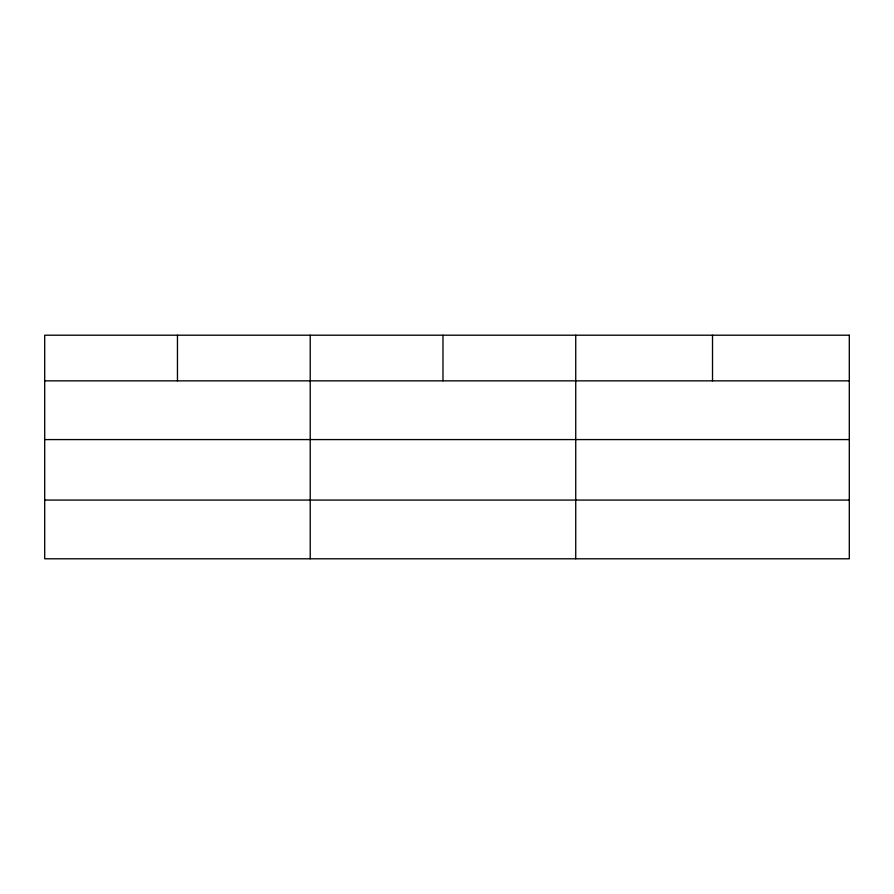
<?xml version="1.0" encoding="UTF-8"?>
<svg xmlns="http://www.w3.org/2000/svg" width="894" height="894" viewBox="0 0 894 894"><rect width="100%" height="100%" fill="white"/><g stroke="black" fill="none" stroke-linecap="round" stroke-linejoin="round"><path stroke-width="1.34" d="M44.7 380.855L849.3 380.855M44.7 439.58L849.3 439.58M44.7 500.07L849.3 500.07M712.518 335.205L712.518 380.855M575.736 335.205L575.736 558.795M442.977 335.205L442.977 380.855M310.218 335.205L310.218 558.795M177.459 335.205L177.459 380.855M849.3 335.205L44.7 335.205L44.7 558.795L849.3 558.795L849.3 335.205"/></g></svg>
